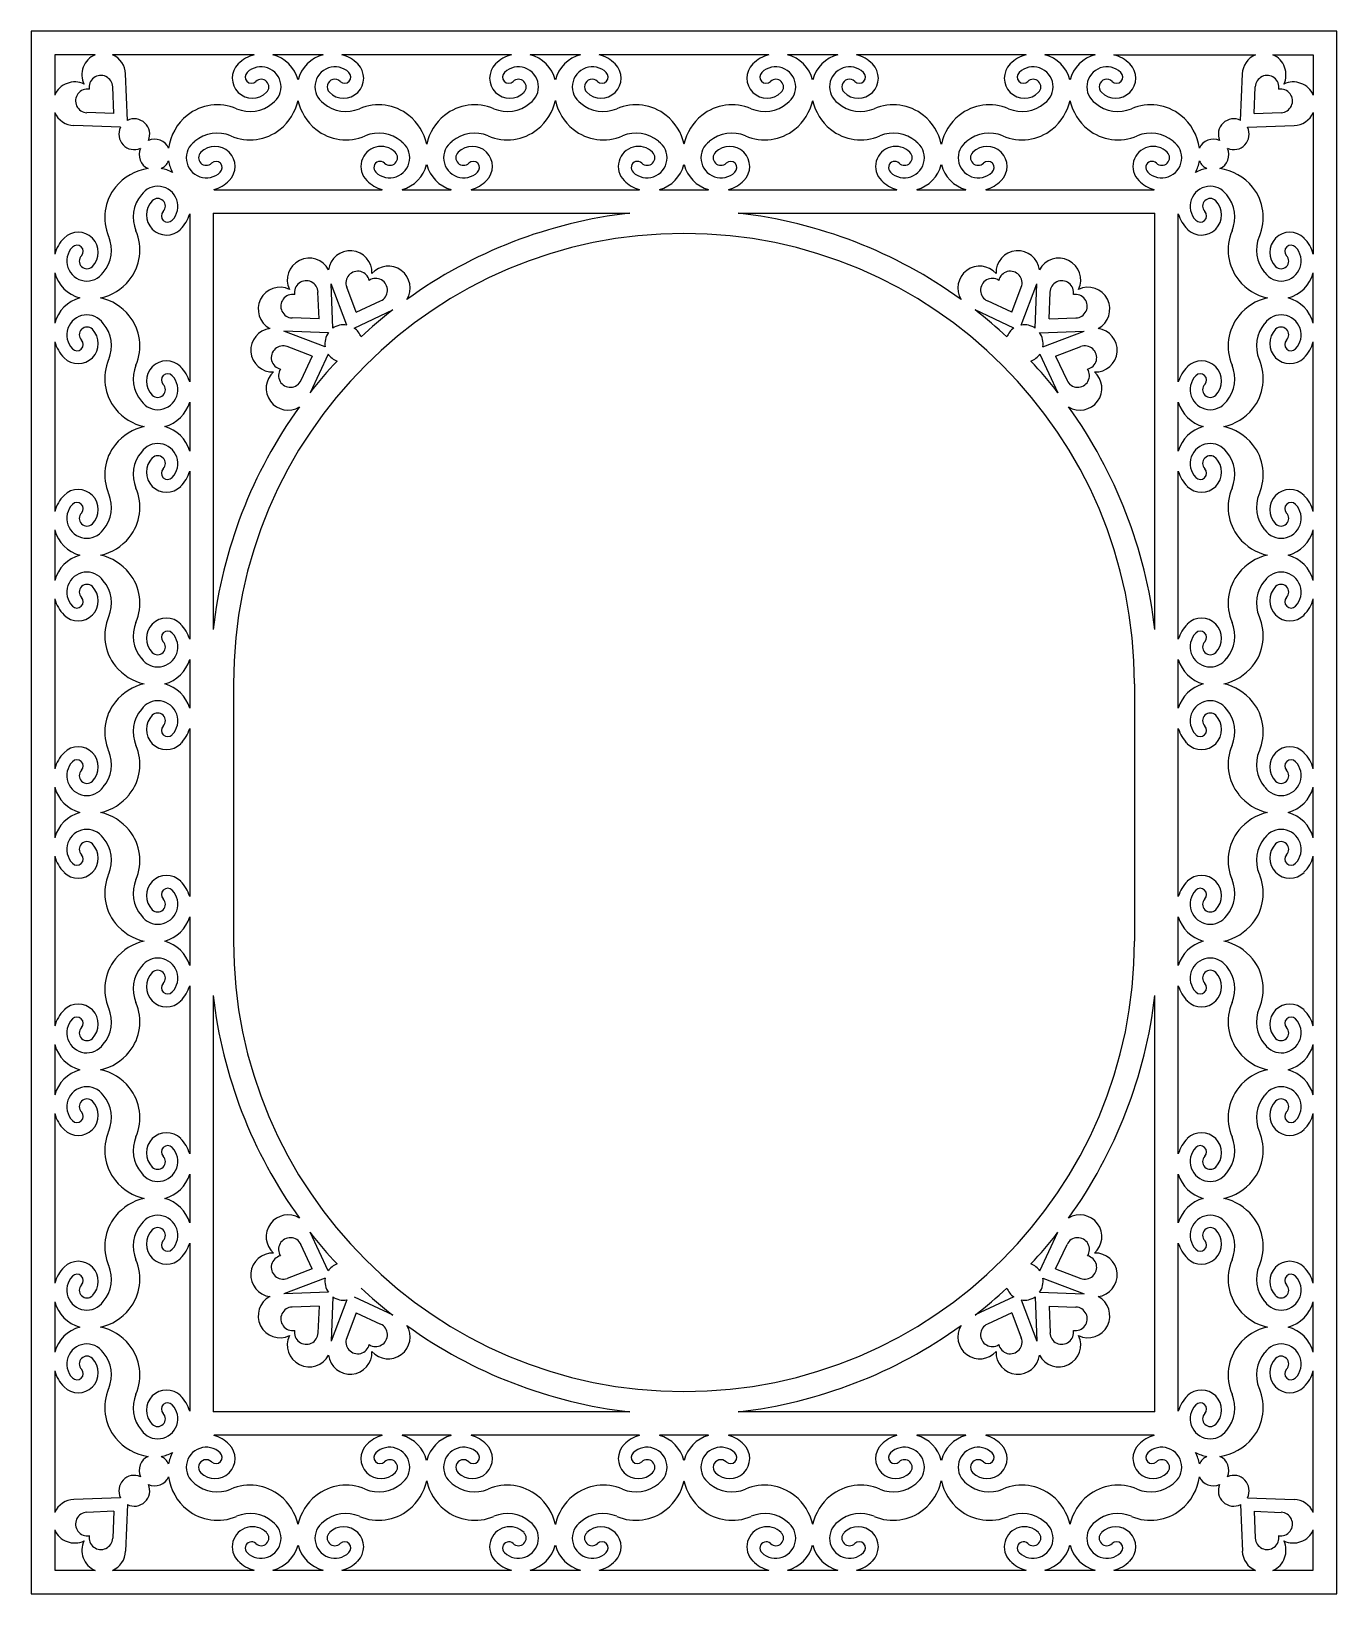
# Model space of a CAD drawing. Extents: x -417 to 4, y -505 to -238.
# Drawn here: x -190.7 to 4.2, y -505.1 to -271.8 of the extents above; entities that cross this region are included whole.
import ezdxf

# ---------------------------------------------------------------- set-up
doc = ezdxf.new("R2010")
doc.units = 0
doc.layers.get('0').update_dxf_attribs({"linetype": 'CONTINUOUS'})

msp = doc.modelspace()

# ---------------------------------------------------------------- linework, layer by layer
for p, q in [((4.17, -271.81), (-190.66, -271.81)), ((-190.66, -271.81), (-190.66, -505.05)), ((4.17, -505.05), (4.17, -271.81)), ((-187.16, -275.31), (-187.16, -281.34)), ((-181.13, -275.31), (-187.16, -275.31)), ((-157.39, -275.31), (-178.54, -275.31)), ((-147.09, -275.31), (-154.62, -275.31)), ((-118.98, -275.31), (-144.32, -275.31)), ((-108.68, -275.31), (-116.21, -275.31)), ((-80.58, -275.31), (-105.91, -275.31)), ((-70.28, -275.31), (-77.81, -275.31)), ((-42.17, -275.31), (-67.51, -275.31)), ((-31.87, -275.31), (-39.4, -275.31)), ((-29.1, -275.31), (-7.96, -275.31)), ((-5.36, -275.31), (0.67, -275.31)), ((0.67, -275.31), (0.67, -281.34)), ((-176.32, -285.13), (-176.58, -278.18)), ((-10.17, -285.13), (-9.91, -278.18)), ((-178.36, -284.11), (-178.51, -280.11)), ((-8.13, -284.11), (-7.98, -280.11)), ((-187.16, -283.94), (-187.16, -305.09)), ((-178.36, -284.11), (-182.37, -283.96)), ((-8.13, -284.11), (-4.12, -283.96)), ((0.67, -283.94), (0.67, -305.09)), ((-177.34, -286.15), (-184.3, -285.89)), ((-9.15, -286.15), (-2.19, -285.89)), ((-163.39, -295.46), (-138.31, -295.46)), ((-135.29, -295.46), (-128.01, -295.46)), ((-124.99, -295.46), (-99.91, -295.46)), ((-96.89, -295.46), (-89.6, -295.46)), ((-86.59, -295.46), (-61.5, -295.46)), ((-58.48, -295.46), (-51.2, -295.46)), ((-48.18, -295.46), (-23.1, -295.46)), ((-167.02, -299.08), (-167.02, -324.16)), ((-163.52, -298.96), (-101.34, -298.96)), ((-163.52, -298.96), (-163.52, -361.13)), ((-85.15, -298.96), (-22.98, -298.96)), ((-22.98, -361.13), (-22.98, -298.96)), ((-19.48, -324.16), (-19.48, -299.08)), ((-187.16, -307.86), (-187.16, -315.39)), ((0.67, -315.39), (0.67, -307.86)), ((-145.67, -316.15), (-145.91, -309.52)), ((-143.57, -315.68), (-145.91, -309.52)), ((-142.16, -313.76), (-143.58, -310.01)), ((-44.33, -313.76), (-42.91, -310.01)), ((-42.92, -315.68), (-40.58, -309.52)), ((-40.83, -316.15), (-40.58, -309.52)), ((-147.72, -314.76), (-147.87, -310.75)), ((-142.16, -313.76), (-138.53, -312.06)), ((-44.33, -313.76), (-47.96, -312.06)), ((-38.77, -314.76), (-38.62, -310.75)), ((-147.72, -314.76), (-151.72, -314.61)), ((-142.48, -316.12), (-136.71, -313.42)), ((-44.01, -316.12), (-49.79, -313.42)), ((-38.77, -314.76), (-34.77, -314.61)), ((-146.8, -318.91), (-152.96, -316.56)), ((-146.32, -316.81), (-152.96, -316.56)), ((-40.17, -316.81), (-33.54, -316.56)), ((-39.7, -318.91), (-33.54, -316.56)), ((-187.16, -318.16), (-187.16, -343.49)), ((-148.72, -320.32), (-152.46, -318.89)), ((-37.78, -320.32), (-34.03, -318.89)), ((0.67, -343.49), (0.67, -318.16)), ((-148.72, -320.32), (-150.41, -323.95)), ((-146.36, -319.99), (-149.06, -325.77)), ((-40.13, -319.99), (-37.44, -325.77)), ((-37.78, -320.32), (-36.08, -323.95)), ((-167.02, -327.18), (-167.02, -334.47)), ((-19.48, -334.47), (-19.48, -327.18)), ((-167.02, -337.49), (-167.02, -362.57)), ((-19.48, -362.57), (-19.48, -337.49)), ((-187.16, -346.26), (-187.16, -353.79)), ((0.67, -353.79), (0.67, -346.26)), ((-187.16, -356.56), (-187.16, -381.9)), ((0.67, -381.9), (0.67, -356.56)), ((-167.02, -365.59), (-167.02, -372.87)), ((-19.48, -372.87), (-19.48, -365.59)), ((-160.48, -369.23), (-160.48, -407.63)), ((-26.01, -369.23), (-26.01, -407.63)), ((-167.02, -375.89), (-167.02, -400.97)), ((-19.48, -400.97), (-19.48, -375.89)), ((-187.16, -384.67), (-187.16, -392.2)), ((0.67, -392.2), (0.67, -384.67)), ((-187.16, -394.97), (-187.16, -420.3)), ((0.67, -420.3), (0.67, -394.97)), ((-167.02, -403.99), (-167.02, -411.28)), ((-19.48, -411.28), (-19.48, -403.99)), ((-167.02, -414.29), (-167.02, -439.38)), ((-19.48, -439.38), (-19.48, -414.29)), ((-163.52, -415.73), (-163.52, -477.9)), ((-22.98, -477.9), (-22.98, -415.73)), ((-187.16, -423.07), (-187.16, -430.6)), ((0.67, -430.6), (0.67, -423.07)), ((-187.16, -433.37), (-187.16, -458.71)), ((0.67, -458.71), (0.67, -433.37)), ((-167.02, -442.4), (-167.02, -449.68)), ((-19.48, -449.68), (-19.48, -442.4)), ((-146.36, -456.87), (-149.06, -451.09)), ((-40.13, -456.87), (-37.44, -451.09)), ((-167.02, -452.7), (-167.02, -477.78)), ((-148.72, -456.55), (-150.41, -452.92)), ((-37.78, -456.55), (-36.08, -452.92)), ((-19.48, -477.78), (-19.48, -452.7)), ((-148.72, -456.55), (-152.46, -457.97)), ((-37.78, -456.55), (-34.03, -457.97)), ((-146.8, -457.96), (-152.96, -460.3)), ((-39.7, -457.96), (-33.54, -460.3)), ((-187.16, -461.48), (-187.16, -469.01)), ((-146.32, -460.05), (-152.96, -460.3)), ((-145.67, -460.71), (-145.91, -467.34)), ((-143.57, -461.18), (-145.91, -467.34)), ((-142.48, -460.74), (-136.71, -463.44)), ((-44.01, -460.74), (-49.79, -463.44)), ((-42.92, -461.18), (-40.58, -467.34)), ((-40.83, -460.71), (-40.58, -467.34)), ((-40.17, -460.05), (-33.54, -460.3)), ((0.67, -469.01), (0.67, -461.48)), ((-147.72, -462.11), (-151.72, -462.25)), ((-147.72, -462.11), (-147.87, -466.11)), ((-142.16, -463.1), (-143.58, -466.85)), ((-142.16, -463.1), (-138.53, -464.8)), ((-44.33, -463.1), (-47.96, -464.8)), ((-44.33, -463.1), (-42.91, -466.85)), ((-38.77, -462.11), (-34.77, -462.25)), ((-38.77, -462.11), (-38.62, -466.11)), ((-187.16, -471.78), (-187.16, -492.92)), ((0.67, -492.92), (0.67, -471.78)), ((-101.34, -477.9), (-163.52, -477.9)), ((-22.98, -477.9), (-85.15, -477.9)), ((-138.31, -481.4), (-163.39, -481.4)), ((-128.01, -481.4), (-135.29, -481.4)), ((-99.91, -481.4), (-124.99, -481.4)), ((-89.6, -481.4), (-96.89, -481.4)), ((-61.5, -481.4), (-86.59, -481.4)), ((-51.2, -481.4), (-58.48, -481.4)), ((-23.1, -481.4), (-48.18, -481.4)), ((-177.34, -490.71), (-184.3, -490.97)), ((-176.32, -491.73), (-176.58, -498.69)), ((-10.17, -491.73), (-9.91, -498.69)), ((-9.15, -490.71), (-2.19, -490.97)), ((-178.36, -492.75), (-182.37, -492.9)), ((-178.36, -492.75), (-178.51, -496.76)), ((-8.13, -492.75), (-4.12, -492.9)), ((-8.13, -492.75), (-7.98, -496.76)), ((-187.16, -495.52), (-187.16, -501.55)), ((0.67, -501.55), (0.67, -495.52)), ((-187.16, -501.55), (-181.13, -501.55)), ((-178.54, -501.55), (-157.39, -501.55)), ((-154.62, -501.55), (-147.09, -501.55)), ((-144.32, -501.55), (-118.98, -501.55)), ((-116.21, -501.55), (-108.68, -501.55)), ((-105.91, -501.55), (-80.58, -501.55)), ((-77.81, -501.55), (-70.28, -501.55)), ((-67.51, -501.55), (-42.17, -501.55)), ((-39.4, -501.55), (-31.87, -501.55)), ((-29.1, -501.55), (-7.96, -501.55)), ((-5.36, -501.55), (0.67, -501.55)), ((-190.66, -505.05), (4.17, -505.05))]:
    msp.add_line(p, q)
for centre, radius, start, end in [((-179.84, -278.3), 3.26, 113.5103, 205.578), ((-179.84, -278.3), 3.26, 2.1107, 66.4897), ((-157.66, -278.81), 3, 135.106, 315.106), ((-156, -280.46), 5.33, 105.0506, 135.106), ((-156.37, -280.11), 2.99, 304.7785, 133.8161), ((-156, -280.46), 5.33, 15.085, 74.9494), ((-145.7, -280.46), 5.33, 105.0506, 164.915), ((-145.34, -280.11), 2.99, 46.1839, 235.2215), ((-144.05, -278.81), 3, 224.894, 44.894), ((-145.7, -280.46), 5.33, 44.894, 74.9494), ((-119.25, -278.81), 3, 135.106, 315.106), ((-117.6, -280.46), 5.33, 105.0506, 135.106), ((-117.96, -280.11), 2.99, 304.7785, 133.8161), ((-117.6, -280.46), 5.33, 15.085, 74.9494), ((-107.3, -280.46), 5.33, 105.0506, 164.915), ((-106.93, -280.11), 2.99, 46.1839, 235.2215), ((-105.64, -278.81), 3, 224.894, 44.894), ((-107.3, -280.46), 5.33, 44.894, 74.9494), ((-80.85, -278.81), 3, 135.106, 315.106), ((-79.19, -280.46), 5.33, 105.0506, 135.106), ((-79.56, -280.11), 2.99, 304.7785, 133.8161), ((-79.19, -280.46), 5.33, 15.085, 74.9494), ((-68.89, -280.46), 5.33, 105.0506, 164.915), ((-68.53, -280.11), 2.99, 46.1839, 235.2215), ((-67.24, -278.81), 3, 224.894, 44.894), ((-68.89, -280.46), 5.33, 44.894, 74.9494), ((-42.44, -278.81), 3, 135.106, 315.106), ((-40.79, -280.46), 5.33, 105.0506, 135.106), ((-41.15, -280.11), 2.99, 304.7785, 133.8161), ((-40.79, -280.46), 5.33, 15.085, 74.9494), ((-30.49, -280.46), 5.33, 105.0506, 164.915), ((-30.13, -280.11), 2.99, 46.1839, 235.2215), ((-28.83, -278.81), 3, 224.894, 44.894), ((-30.49, -280.46), 5.33, 44.894, 74.9494), ((-6.66, -278.3), 3.26, 113.5103, 177.8893), ((-6.66, -278.3), 3.26, 334.422, 66.4897), ((-184.18, -282.64), 3.26, 64.422, 156.4897), ((-180.27, -280.17), 1.76, 2.1107, 190.0914), ((-157.79, -278.63), 0.94, 133.2344, 313.2344), ((-156.34, -280.12), 1.14, 315.106, 135.106), ((-145.36, -280.12), 1.14, 44.894, 224.894), ((-143.91, -278.63), 0.94, 226.7656, 46.7656), ((-119.39, -278.63), 0.94, 133.2344, 313.2344), ((-117.94, -280.12), 1.14, 315.106, 135.106), ((-106.96, -280.12), 1.14, 44.894, 224.894), ((-105.51, -278.63), 0.94, 226.7656, 46.7656), ((-80.98, -278.63), 0.94, 133.2344, 313.2344), ((-79.53, -280.12), 1.14, 315.106, 135.106), ((-68.55, -280.12), 1.14, 44.894, 224.894), ((-67.1, -278.63), 0.94, 226.7656, 46.7656), ((-42.58, -278.63), 0.94, 133.2344, 313.2344), ((-41.13, -280.12), 1.14, 315.106, 135.106), ((-30.15, -280.12), 1.14, 44.894, 224.894), ((-28.7, -278.63), 0.94, 226.7656, 46.7656), ((-6.22, -280.17), 1.76, 349.9086, 177.8893), ((-2.31, -282.64), 3.26, 23.5103, 115.578), ((-182.3, -282.21), 1.76, 79.9086, 267.8893), ((-158.3, -280.49), 7.63, 308.8717, 347.4371), ((-143.41, -280.49), 7.63, 192.5629, 231.1283), ((-119.89, -280.49), 7.63, 308.8717, 347.4371), ((-105, -280.49), 7.63, 192.5629, 231.1283), ((-81.49, -280.49), 7.63, 308.8717, 347.4371), ((-66.6, -280.49), 7.63, 192.5629, 231.1283), ((-43.08, -280.49), 7.63, 308.8717, 347.4371), ((-28.19, -280.49), 7.63, 192.5629, 231.1283), ((-4.19, -282.21), 1.76, 272.1107, 100.0914), ((-184.18, -282.64), 3.26, 203.5103, 267.8893), ((-162.61, -290.31), 7.63, 128.8717, 172.1433), ((-162.88, -289.98), 7.2, 66.687, 128.8717), ((-157.99, -278.64), 5.15, 246.687, 310.3268), ((-143.71, -278.64), 5.15, 229.6732, 293.313), ((-138.83, -289.98), 7.2, 51.1283, 113.313), ((-139.1, -290.31), 7.63, 12.4921, 51.1283), ((-124.2, -290.31), 7.63, 128.8717, 167.5079), ((-124.47, -289.98), 7.2, 66.687, 128.8717), ((-119.59, -278.64), 5.15, 246.687, 310.3268), ((-105.31, -278.64), 5.15, 229.6732, 293.313), ((-100.42, -289.98), 7.2, 51.1283, 113.313), ((-100.69, -290.31), 7.63, 12.4921, 51.1283), ((-85.8, -290.31), 7.63, 128.8717, 167.5079), ((-86.07, -289.98), 7.2, 66.687, 128.8717), ((-81.18, -278.64), 5.15, 246.687, 310.3268), ((-66.91, -278.64), 5.15, 229.6732, 293.313), ((-62.02, -289.98), 7.2, 51.1283, 113.313), ((-62.29, -290.31), 7.63, 12.4921, 51.1283), ((-47.39, -290.31), 7.63, 128.8717, 167.5079), ((-47.66, -289.98), 7.2, 66.687, 128.8717), ((-42.78, -278.64), 5.15, 246.687, 310.3268), ((-28.5, -278.64), 5.15, 229.6732, 293.313), ((-23.62, -289.98), 7.2, 51.1283, 113.313), ((-23.88, -290.31), 7.63, 7.8567, 51.1283), ((-2.31, -282.64), 3.26, 272.1107, 336.4897), ((-175.29, -287.18), 2.3, 153.2534, 293.7757), ((-175.29, -287.18), 2.3, 336.2243, 116.7466), ((-158.03, -280.83), 7.2, 246.687, 308.8717), ((-143.68, -280.83), 7.2, 231.1283, 293.313), ((-119.62, -280.83), 7.2, 246.687, 308.8717), ((-105.27, -280.83), 7.2, 231.1283, 293.313), ((-81.22, -280.83), 7.2, 246.687, 308.8717), ((-66.87, -280.83), 7.2, 231.1283, 293.313), ((-42.82, -280.83), 7.2, 246.687, 308.8717), ((-28.46, -280.83), 7.2, 231.1283, 293.313), ((-11.2, -287.18), 2.3, 63.2534, 203.7757), ((-11.2, -287.18), 2.3, 246.2243, 26.7466), ((-172.26, -290.22), 2.3, 24.3599, 113.7757), ((-164.54, -290.7), 2.99, 124.7785, 313.8161), ((-162.92, -292.16), 5.15, 66.687, 130.3268), ((-163.25, -291.99), 3, 315.106, 135.106), ((-138.46, -291.99), 3, 44.894, 224.894), ((-138.79, -292.16), 5.15, 49.6732, 113.313), ((-137.17, -290.7), 2.99, 226.1839, 55.2215), ((-126.13, -290.7), 2.99, 124.7785, 313.8161), ((-124.51, -292.16), 5.15, 66.687, 130.3268), ((-124.84, -291.99), 3, 315.106, 135.106), ((-100.05, -291.99), 3, 44.894, 224.894), ((-100.39, -292.16), 5.15, 49.6732, 113.313), ((-98.76, -290.7), 2.99, 226.1839, 55.2215), ((-87.73, -290.7), 2.99, 124.7785, 313.8161), ((-86.11, -292.16), 5.15, 66.687, 130.3268), ((-86.44, -291.99), 3, 315.106, 135.106), ((-61.65, -291.99), 3, 44.894, 224.894), ((-61.98, -292.16), 5.15, 49.6732, 113.313), ((-60.36, -290.7), 2.99, 226.1839, 55.2215), ((-49.33, -290.7), 2.99, 124.7785, 313.8161), ((-47.7, -292.16), 5.15, 66.687, 130.3268), ((-48.03, -291.99), 3, 315.106, 135.106), ((-23.24, -291.99), 3, 44.894, 224.894), ((-23.58, -292.16), 5.15, 49.6732, 113.313), ((-21.95, -290.7), 2.99, 226.1839, 55.2215), ((-14.23, -290.22), 2.3, 66.2243, 155.6401), ((-172.26, -290.22), 2.3, 156.2243, 245.6401), ((-172.26, -290.22), 2.3, 294.7647, 335.2353), ((-164.9, -290.34), 5.33, 189.0244, 208.4121), ((-164.56, -290.68), 1.14, 135.106, 315.106), ((-163.11, -292.17), 0.94, 313.2344, 133.2344), ((-138.59, -292.17), 0.94, 46.7656, 226.7656), ((-137.14, -290.68), 1.14, 224.894, 44.894), ((-126.16, -290.68), 1.14, 135.106, 315.106), ((-124.71, -292.17), 0.94, 313.2344, 133.2344), ((-100.19, -292.17), 0.94, 46.7656, 226.7656), ((-98.74, -290.68), 1.14, 224.894, 44.894), ((-87.75, -290.68), 1.14, 135.106, 315.106), ((-86.3, -292.17), 0.94, 313.2344, 133.2344), ((-61.78, -292.17), 0.94, 46.7656, 226.7656), ((-60.33, -290.68), 1.14, 224.894, 44.894), ((-49.35, -290.68), 1.14, 135.106, 315.106), ((-47.9, -292.17), 0.94, 313.2344, 133.2344), ((-23.38, -292.17), 0.94, 46.7656, 226.7656), ((-21.93, -290.68), 1.14, 224.894, 44.894), ((-21.59, -290.34), 5.33, 331.5879, 350.9756), ((-14.23, -290.22), 2.3, 204.7647, 245.2353), ((-14.23, -290.22), 2.3, 294.3599, 23.7757), ((-172.16, -299.87), 7.63, 97.8567, 141.1283), ((-172.13, -297.57), 5.33, 61.5879, 80.9756), ((-136.8, -290.34), 5.33, 286.4333, 344.9996), ((-126.5, -290.34), 5.33, 195.0004, 253.5667), ((-98.4, -290.34), 5.33, 286.4333, 344.9996), ((-88.09, -290.34), 5.33, 195.0004, 253.5667), ((-59.99, -290.34), 5.33, 286.4333, 344.9996), ((-49.69, -290.34), 5.33, 195.0004, 253.5667), ((-14.36, -297.57), 5.33, 99.0244, 118.4121), ((-14.33, -299.87), 7.63, 38.8717, 82.1433), ((-172.5, -299.6), 7.2, 141.1283, 203.313), ((-171.78, -297.94), 2.99, 316.1839, 145.2215), ((-164.9, -290.34), 5.33, 286.4333, 315.106), ((-136.8, -290.34), 5.33, 224.894, 253.5667), ((-126.5, -290.34), 5.33, 286.4333, 315.106), ((-98.4, -290.34), 5.33, 224.894, 253.5667), ((-88.09, -290.34), 5.33, 286.4333, 315.106), ((-59.99, -290.34), 5.33, 224.894, 253.5667), ((-49.69, -290.34), 5.33, 286.4333, 315.106), ((-21.59, -290.34), 5.33, 224.894, 253.5667), ((-14.71, -297.94), 2.99, 34.7785, 223.8161), ((-13.99, -299.6), 7.2, 336.687, 38.8717), ((-170.31, -299.56), 5.15, 139.6732, 203.313), ((-170.48, -299.23), 3, 134.894, 314.894), ((-171.79, -297.91), 1.14, 314.894, 134.894), ((-16.01, -299.23), 3, 225.106, 45.106), ((-14.7, -297.91), 1.14, 45.106, 225.106), ((-16.18, -299.56), 5.15, 336.687, 40.3268), ((-170.31, -299.36), 0.94, 136.7656, 316.7656), ((-172.13, -297.57), 5.33, 314.894, 343.5667), ((-93.25, -369.23), 70.74, 96.5746, 125.779), ((-93.25, -369.23), 70.74, 54.221, 83.4254), ((-14.36, -297.57), 5.33, 196.4333, 225.106), ((-16.19, -299.36), 0.94, 223.2344, 43.2344), ((-182.01, -306.47), 5.33, 134.894, 164.9494), ((-183.66, -304.82), 3, 314.894, 134.894), ((-183.84, -304.48), 5.15, 319.6732, 23.313), ((-181.65, -304.45), 7.2, 321.1283, 23.313), ((-93.25, -369.23), 67.24, 0, 180), ((-4.84, -304.45), 7.2, 156.687, 218.8717), ((-2.66, -304.48), 5.15, 156.687, 220.3268), ((-2.83, -304.82), 3, 45.106, 225.106), ((-4.48, -306.47), 5.33, 15.0506, 45.106), ((-182.37, -306.11), 2.99, 136.1839, 325.2215), ((-183.84, -304.68), 0.94, 316.7656, 136.7656), ((-182.35, -306.13), 1.14, 134.894, 314.894), ((-143.07, -307.83), 3.26, 357.3526, 173.0846), ((-43.42, -307.83), 3.26, 6.9154, 182.6474), ((-4.12, -306.11), 2.99, 214.7785, 43.8161), ((-4.14, -306.13), 1.14, 225.106, 45.106), ((-2.65, -304.68), 0.94, 43.2344, 223.2344), ((-182.01, -306.47), 5.33, 195.0506, 254.915), ((-149.19, -308.94), 3.26, 27.4848, 205.578), ((-141.94, -309.39), 1.76, 12.8392, 200.8199), ((-137.38, -310.14), 3.26, 328.4334, 138.5086), ((-49.11, -310.14), 3.26, 41.4914, 211.5666), ((-44.55, -309.39), 1.76, 339.1801, 167.1608), ((-37.3, -308.94), 3.26, 334.422, 152.5152), ((-4.48, -306.47), 5.33, 285.085, 344.9494), ((-181.98, -304.18), 7.63, 282.5629, 321.1283), ((-153.53, -313.28), 3.26, 64.422, 242.5152), ((-149.62, -310.82), 1.76, 2.1107, 190.0914), ((-139.27, -310.47), 1.76, 295.0413, 123.022), ((-47.22, -310.47), 1.76, 56.978, 244.9587), ((-36.87, -310.82), 1.76, 349.9086, 177.8893), ((-32.96, -313.28), 3.26, 297.4848, 115.578), ((-4.51, -304.18), 7.63, 218.8717, 257.4371), ((-182.01, -316.77), 5.33, 105.085, 164.9494), ((-181.98, -319.07), 7.63, 38.8717, 77.4371), ((-151.66, -312.85), 1.76, 79.9086, 267.8893), ((-34.83, -312.85), 1.76, 272.1107, 100.0914), ((-4.51, -319.07), 7.63, 102.5629, 141.1283), ((-4.48, -316.77), 5.33, 15.0506, 74.915), ((-182.37, -317.14), 2.99, 34.7785, 223.8161), ((-181.65, -318.8), 7.2, 336.687, 38.8717), ((-93.25, -369.23), 70.74, 127.908, 132.9454), ((-93.25, -369.23), 70.74, 47.0546, 52.092), ((-4.84, -318.8), 7.2, 141.1283, 203.313), ((-4.12, -317.14), 2.99, 316.1839, 145.2215), ((-183.66, -318.43), 3, 225.106, 45.106), ((-182.35, -317.11), 1.14, 45.106, 225.106), ((-183.84, -318.76), 5.15, 336.687, 40.3268), ((-154.64, -319.41), 3.26, 96.9154, 272.6474), ((-144.05, -318.42), 2.79, 144.5791, 189.9525), ((-144.05, -318.42), 2.79, 80.0475, 125.4209), ((-144.05, -318.42), 2.79, 20.4525, 55.8137), ((-42.44, -318.42), 2.79, 124.1863, 159.5475), ((-42.44, -318.42), 2.79, 54.5791, 99.9525), ((-42.44, -318.42), 2.79, 350.0475, 35.4209), ((-31.85, -319.41), 3.26, 267.3526, 83.0846), ((-2.66, -318.76), 5.15, 139.6732, 203.313), ((-2.83, -318.43), 3, 134.894, 314.894), ((-4.14, -317.11), 1.14, 314.894, 134.894), ((-182.01, -316.77), 5.33, 195.0506, 225.106), ((-183.84, -318.56), 0.94, 223.2344, 43.2344), ((-153.09, -320.53), 1.76, 69.1801, 257.1608), ((-33.41, -320.53), 1.76, 282.8392, 110.8199), ((-2.65, -318.56), 0.94, 136.7656, 316.7656), ((-4.48, -316.77), 5.33, 314.894, 344.9494), ((-172.5, -323.65), 7.2, 156.687, 218.8717), ((-170.31, -323.68), 5.15, 156.687, 220.3268), ((-170.48, -324.02), 3, 45.106, 225.106), ((-93.25, -369.23), 70.74, 137.0546, 142.092), ((-144.05, -318.42), 2.79, 214.1863, 249.5475), ((-42.44, -318.42), 2.79, 290.4525, 325.8137), ((-93.25, -369.23), 70.74, 37.908, 42.9454), ((-16.01, -324.02), 3, 314.894, 134.894), ((-16.18, -323.68), 5.15, 319.6732, 23.313), ((-13.99, -323.65), 7.2, 321.1283, 23.313), ((-171.78, -325.31), 2.99, 214.7785, 43.8161), ((-170.31, -323.88), 0.94, 43.2344, 223.2344), ((-172.13, -325.67), 5.33, 16.4333, 45.106), ((-152.34, -325.1), 3.26, 131.4914, 301.5666), ((-152, -323.2), 1.76, 146.978, 334.9587), ((-34.49, -323.2), 1.76, 205.0413, 33.022), ((-34.15, -325.1), 3.26, 238.4334, 48.5086), ((-14.36, -325.67), 5.33, 134.894, 163.5667), ((-14.71, -325.31), 2.99, 136.1839, 325.2215), ((-16.19, -323.88), 0.94, 316.7656, 136.7656), ((-171.79, -325.33), 1.14, 225.106, 45.106), ((-14.7, -325.33), 1.14, 134.894, 314.894), ((-172.16, -323.38), 7.63, 218.8717, 257.5079), ((-172.13, -325.67), 5.33, 285.0004, 343.5667), ((-93.25, -369.23), 70.74, 144.221, 173.4254), ((-93.25, -369.23), 70.74, 6.5746, 35.779), ((-14.36, -325.67), 5.33, 196.4333, 254.9996), ((-14.33, -323.38), 7.63, 282.4921, 321.1283), ((-172.16, -338.27), 7.63, 102.4921, 141.1283), ((-172.13, -335.98), 5.33, 16.4333, 74.9996), ((-14.36, -335.98), 5.33, 105.0004, 163.5667), ((-14.33, -338.27), 7.63, 38.8717, 77.5079), ((-172.5, -338), 7.2, 141.1283, 203.313), ((-171.78, -336.34), 2.99, 316.1839, 145.2215), ((-14.71, -336.34), 2.99, 34.7785, 223.8161), ((-13.99, -338), 7.2, 336.687, 38.8717), ((-170.31, -337.96), 5.15, 139.6732, 203.313), ((-170.48, -337.63), 3, 134.894, 314.894), ((-171.79, -336.32), 1.14, 314.894, 134.894), ((-16.01, -337.63), 3, 225.106, 45.106), ((-14.7, -336.32), 1.14, 45.106, 225.106), ((-16.18, -337.96), 5.15, 336.687, 40.3268), ((-170.31, -337.77), 0.94, 136.7656, 316.7656), ((-172.13, -335.98), 5.33, 314.894, 343.5667), ((-14.36, -335.98), 5.33, 196.4333, 225.106), ((-16.19, -337.77), 0.94, 223.2344, 43.2344), ((-183.66, -343.22), 3, 314.894, 134.894), ((-181.65, -342.85), 7.2, 321.1283, 23.313), ((-4.84, -342.85), 7.2, 156.687, 218.8717), ((-2.83, -343.22), 3, 45.106, 225.106), ((-182.01, -344.88), 5.33, 134.894, 164.9494), ((-182.37, -344.51), 2.99, 136.1839, 325.2215), ((-183.84, -343.09), 0.94, 316.7656, 136.7656), ((-183.84, -342.89), 5.15, 319.6732, 23.313), ((-2.66, -342.89), 5.15, 156.687, 220.3268), ((-4.12, -344.51), 2.99, 214.7785, 43.8161), ((-2.65, -343.09), 0.94, 43.2344, 223.2344), ((-4.48, -344.88), 5.33, 15.0506, 45.106), ((-182.35, -344.54), 1.14, 134.894, 314.894), ((-4.14, -344.54), 1.14, 225.106, 45.106), ((-182.01, -344.88), 5.33, 195.0506, 254.915), ((-181.98, -342.58), 7.63, 282.5629, 321.1283), ((-4.51, -342.58), 7.63, 218.8717, 257.4371), ((-4.48, -344.88), 5.33, 285.085, 344.9494), ((-182.01, -355.18), 5.33, 105.085, 164.9494), ((-181.98, -357.47), 7.63, 38.8717, 77.4371), ((-4.51, -357.47), 7.63, 102.5629, 141.1283), ((-4.48, -355.18), 5.33, 15.0506, 74.915), ((-182.37, -355.54), 2.99, 34.7785, 223.8161), ((-182.35, -355.52), 1.14, 45.106, 225.106), ((-183.84, -357.16), 5.15, 336.687, 40.3268), ((-181.65, -357.2), 7.2, 336.687, 38.8717), ((-4.84, -357.2), 7.2, 141.1283, 203.313), ((-2.66, -357.16), 5.15, 139.6732, 203.313), ((-4.12, -355.54), 2.99, 316.1839, 145.2215), ((-4.14, -355.52), 1.14, 314.894, 134.894), ((-182.01, -355.18), 5.33, 195.0506, 225.106), ((-183.66, -356.83), 3, 225.106, 45.106), ((-183.84, -356.97), 0.94, 223.2344, 43.2344), ((-2.83, -356.83), 3, 134.894, 314.894), ((-2.65, -356.97), 0.94, 136.7656, 316.7656), ((-4.48, -355.18), 5.33, 314.894, 344.9494), ((-172.5, -362.05), 7.2, 156.687, 218.8717), ((-170.31, -362.09), 5.15, 156.687, 220.3268), ((-170.48, -362.42), 3, 45.106, 225.106), ((-170.31, -362.29), 0.94, 43.2344, 223.2344), ((-172.13, -364.08), 5.33, 16.4333, 45.106), ((-14.36, -364.08), 5.33, 134.894, 163.5667), ((-16.01, -362.42), 3, 314.894, 134.894), ((-16.19, -362.29), 0.94, 316.7656, 136.7656), ((-16.18, -362.09), 5.15, 319.6732, 23.313), ((-13.99, -362.05), 7.2, 321.1283, 23.313), ((-171.78, -363.71), 2.99, 214.7785, 43.8161), ((-171.79, -363.74), 1.14, 225.106, 45.106), ((-14.71, -363.71), 2.99, 136.1839, 325.2215), ((-14.7, -363.74), 1.14, 134.894, 314.894), ((-172.13, -364.08), 5.33, 285.0004, 343.5667), ((-14.36, -364.08), 5.33, 196.4333, 254.9996), ((-172.16, -361.78), 7.63, 218.8717, 257.5079), ((-14.33, -361.78), 7.63, 282.4921, 321.1283), ((-172.16, -376.68), 7.63, 102.4921, 141.1283), ((-172.13, -374.38), 5.33, 16.4333, 74.9996), ((-14.36, -374.38), 5.33, 105.0004, 163.5667), ((-14.33, -376.68), 7.63, 38.8717, 77.5079), ((-172.5, -376.41), 7.2, 141.1283, 203.313), ((-170.31, -376.37), 5.15, 139.6732, 203.313), ((-171.78, -374.74), 2.99, 316.1839, 145.2215), ((-14.71, -374.74), 2.99, 34.7785, 223.8161), ((-16.18, -376.37), 5.15, 336.687, 40.3268), ((-13.99, -376.41), 7.2, 336.687, 38.8717), ((-170.48, -376.04), 3, 134.894, 314.894), ((-171.79, -374.72), 1.14, 314.894, 134.894), ((-16.01, -376.04), 3, 225.106, 45.106), ((-14.7, -374.72), 1.14, 45.106, 225.106), ((-170.31, -376.17), 0.94, 136.7656, 316.7656), ((-172.13, -374.38), 5.33, 314.894, 343.5667), ((-14.36, -374.38), 5.33, 196.4333, 225.106), ((-16.19, -376.17), 0.94, 223.2344, 43.2344), ((-182.01, -383.28), 5.33, 134.894, 164.9494), ((-183.66, -381.63), 3, 314.894, 134.894), ((-183.84, -381.29), 5.15, 319.6732, 23.313), ((-181.65, -381.25), 7.2, 321.1283, 23.313), ((-4.84, -381.25), 7.2, 156.687, 218.8717), ((-2.66, -381.29), 5.15, 156.687, 220.3268), ((-2.83, -381.63), 3, 45.106, 225.106), ((-4.48, -383.28), 5.33, 15.0506, 45.106), ((-182.37, -382.92), 2.99, 136.1839, 325.2215), ((-183.84, -381.49), 0.94, 316.7656, 136.7656), ((-182.35, -382.94), 1.14, 134.894, 314.894), ((-4.12, -382.92), 2.99, 214.7785, 43.8161), ((-4.14, -382.94), 1.14, 225.106, 45.106), ((-2.65, -381.49), 0.94, 43.2344, 223.2344), ((-182.01, -383.28), 5.33, 195.0506, 254.915), ((-4.48, -383.28), 5.33, 285.085, 344.9494), ((-181.98, -380.99), 7.63, 282.5629, 321.1283), ((-4.51, -380.99), 7.63, 218.8717, 257.4371), ((-182.01, -393.58), 5.33, 105.085, 164.9494), ((-181.98, -395.88), 7.63, 38.8717, 77.4371), ((-4.51, -395.88), 7.63, 102.5629, 141.1283), ((-4.48, -393.58), 5.33, 15.0506, 74.915), ((-182.37, -393.94), 2.99, 34.7785, 223.8161), ((-181.65, -395.61), 7.2, 336.687, 38.8717), ((-4.84, -395.61), 7.2, 141.1283, 203.313), ((-4.12, -393.94), 2.99, 316.1839, 145.2215), ((-183.66, -395.24), 3, 225.106, 45.106), ((-182.35, -393.92), 1.14, 45.106, 225.106), ((-183.84, -395.57), 5.15, 336.687, 40.3268), ((-2.66, -395.57), 5.15, 139.6732, 203.313), ((-2.83, -395.24), 3, 134.894, 314.894), ((-4.14, -393.92), 1.14, 314.894, 134.894), ((-182.01, -393.58), 5.33, 195.0506, 225.106), ((-183.84, -395.37), 0.94, 223.2344, 43.2344), ((-2.65, -395.37), 0.94, 136.7656, 316.7656), ((-4.48, -393.58), 5.33, 314.894, 344.9494), ((-172.5, -400.46), 7.2, 156.687, 218.8717), ((-170.31, -400.49), 5.15, 156.687, 220.3268), ((-170.48, -400.83), 3, 45.106, 225.106), ((-172.13, -402.48), 5.33, 16.4333, 45.106), ((-14.36, -402.48), 5.33, 134.894, 163.5667), ((-16.01, -400.83), 3, 314.894, 134.894), ((-16.18, -400.49), 5.15, 319.6732, 23.313), ((-13.99, -400.46), 7.2, 321.1283, 23.313), ((-171.78, -402.12), 2.99, 214.7785, 43.8161), ((-170.31, -400.69), 0.94, 43.2344, 223.2344), ((-14.71, -402.12), 2.99, 136.1839, 325.2215), ((-16.19, -400.69), 0.94, 316.7656, 136.7656), ((-171.79, -402.14), 1.14, 225.106, 45.106), ((-14.7, -402.14), 1.14, 134.894, 314.894), ((-172.16, -400.19), 7.63, 218.8717, 257.5079), ((-172.13, -402.48), 5.33, 285.0004, 343.5667), ((-14.36, -402.48), 5.33, 196.4333, 254.9996), ((-14.33, -400.19), 7.63, 282.4921, 321.1283), ((-172.16, -415.08), 7.63, 102.4921, 141.1283), ((-172.13, -412.79), 5.33, 16.4333, 74.9996), ((-93.25, -407.63), 67.24, 180, 0), ((-14.36, -412.79), 5.33, 105.0004, 163.5667), ((-14.33, -415.08), 7.63, 38.8717, 77.5079), ((-172.5, -414.81), 7.2, 141.1283, 203.313), ((-171.78, -413.15), 2.99, 316.1839, 145.2215), ((-14.71, -413.15), 2.99, 34.7785, 223.8161), ((-13.99, -414.81), 7.2, 336.687, 38.8717), ((-170.31, -414.77), 5.15, 139.6732, 203.313), ((-170.48, -414.44), 3, 134.894, 314.894), ((-171.79, -413.13), 1.14, 314.894, 134.894), ((-16.01, -414.44), 3, 225.106, 45.106), ((-14.7, -413.13), 1.14, 45.106, 225.106), ((-16.18, -414.77), 5.15, 336.687, 40.3268), ((-170.31, -414.58), 0.94, 136.7656, 316.7656), ((-172.13, -412.79), 5.33, 314.894, 343.5667), ((-14.36, -412.79), 5.33, 196.4333, 225.106), ((-16.19, -414.58), 0.94, 223.2344, 43.2344), ((-183.66, -420.03), 3, 314.894, 134.894), ((-181.65, -419.66), 7.2, 321.1283, 23.313), ((-93.25, -407.63), 70.74, 186.5746, 215.779), ((-93.25, -407.63), 70.74, 324.221, 353.4254), ((-4.84, -419.66), 7.2, 156.687, 218.8717), ((-2.83, -420.03), 3, 45.106, 225.106), ((-182.01, -421.69), 5.33, 134.894, 164.9494), ((-182.37, -421.32), 2.99, 136.1839, 325.2215), ((-183.84, -419.9), 0.94, 316.7656, 136.7656), ((-183.84, -419.7), 5.15, 319.6732, 23.313), ((-2.66, -419.7), 5.15, 156.687, 220.3268), ((-4.12, -421.32), 2.99, 214.7785, 43.8161), ((-2.65, -419.9), 0.94, 43.2344, 223.2344), ((-4.48, -421.69), 5.33, 15.0506, 45.106), ((-182.35, -421.35), 1.14, 134.894, 314.894), ((-4.14, -421.35), 1.14, 225.106, 45.106), ((-182.01, -421.69), 5.33, 195.0506, 254.915), ((-181.98, -419.39), 7.63, 282.5629, 321.1283), ((-4.51, -419.39), 7.63, 218.8717, 257.4371), ((-4.48, -421.69), 5.33, 285.085, 344.9494), ((-182.01, -431.99), 5.33, 105.085, 164.9494), ((-181.98, -434.28), 7.63, 38.8717, 77.4371), ((-4.51, -434.28), 7.63, 102.5629, 141.1283), ((-4.48, -431.99), 5.33, 15.0506, 74.915), ((-182.37, -432.35), 2.99, 34.7785, 223.8161), ((-182.35, -432.33), 1.14, 45.106, 225.106), ((-183.84, -433.97), 5.15, 336.687, 40.3268), ((-181.65, -434.01), 7.2, 336.687, 38.8717), ((-4.84, -434.01), 7.2, 141.1283, 203.313), ((-2.66, -433.97), 5.15, 139.6732, 203.313), ((-4.12, -432.35), 2.99, 316.1839, 145.2215), ((-4.14, -432.33), 1.14, 314.894, 134.894), ((-182.01, -431.99), 5.33, 195.0506, 225.106), ((-183.66, -433.64), 3, 225.106, 45.106), ((-183.84, -433.78), 0.94, 223.2344, 43.2344), ((-2.83, -433.64), 3, 134.894, 314.894), ((-2.65, -433.78), 0.94, 136.7656, 316.7656), ((-4.48, -431.99), 5.33, 314.894, 344.9494), ((-172.5, -438.86), 7.2, 156.687, 218.8717), ((-13.99, -438.86), 7.2, 321.1283, 23.313), ((-170.31, -438.9), 5.15, 156.687, 220.3268), ((-171.78, -440.52), 2.99, 214.7785, 43.8161), ((-170.48, -439.23), 3, 45.106, 225.106), ((-170.31, -439.1), 0.94, 43.2344, 223.2344), ((-172.13, -440.89), 5.33, 16.4333, 45.106), ((-14.36, -440.89), 5.33, 134.894, 163.5667), ((-16.01, -439.23), 3, 314.894, 134.894), ((-14.71, -440.52), 2.99, 136.1839, 325.2215), ((-16.19, -439.1), 0.94, 316.7656, 136.7656), ((-16.18, -438.9), 5.15, 319.6732, 23.313), ((-171.79, -440.55), 1.14, 225.106, 45.106), ((-14.7, -440.55), 1.14, 134.894, 314.894), ((-172.13, -440.89), 5.33, 285.0004, 343.5667), ((-14.36, -440.89), 5.33, 196.4333, 254.9996), ((-172.16, -438.59), 7.63, 218.8717, 257.5079), ((-14.33, -438.59), 7.63, 282.4921, 321.1283), ((-172.16, -453.49), 7.63, 102.4921, 141.1283), ((-172.13, -451.19), 5.33, 16.4333, 74.9996), ((-14.36, -451.19), 5.33, 105.0004, 163.5667), ((-14.33, -453.49), 7.63, 38.8717, 77.5079), ((-172.5, -453.22), 7.2, 141.1283, 203.313), ((-170.31, -453.18), 5.15, 139.6732, 203.313), ((-171.78, -451.55), 2.99, 316.1839, 145.2215), ((-152.34, -451.76), 3.26, 58.4334, 228.5086), ((-34.15, -451.76), 3.26, 311.4914, 121.5666), ((-14.71, -451.55), 2.99, 34.7785, 223.8161), ((-16.18, -453.18), 5.15, 336.687, 40.3268), ((-13.99, -453.22), 7.2, 336.687, 38.8717), ((-170.48, -452.85), 3, 134.894, 314.894), ((-171.79, -451.53), 1.14, 314.894, 134.894), ((-170.31, -452.98), 0.94, 136.7656, 316.7656), ((-152, -453.66), 1.76, 25.0413, 213.022), ((-93.25, -407.63), 70.74, 217.908, 222.9454), ((-93.25, -407.63), 70.74, 317.0546, 322.092), ((-34.49, -453.66), 1.76, 326.978, 154.9587), ((-16.01, -452.85), 3, 225.106, 45.106), ((-16.19, -452.98), 0.94, 223.2344, 43.2344), ((-14.7, -451.53), 1.14, 45.106, 225.106), ((-172.13, -451.19), 5.33, 314.894, 343.5667), ((-154.64, -457.46), 3.26, 87.3526, 263.0846), ((-153.09, -456.33), 1.76, 102.8392, 290.8199), ((-33.41, -456.33), 1.76, 249.1801, 77.1608), ((-31.85, -457.46), 3.26, 276.9154, 92.6474), ((-14.36, -451.19), 5.33, 196.4333, 225.106), ((-182.01, -460.09), 5.33, 134.894, 164.9494), ((-183.66, -458.43), 3, 314.894, 134.894), ((-183.84, -458.1), 5.15, 319.6732, 23.313), ((-181.65, -458.06), 7.2, 321.1283, 23.313), ((-144.05, -458.44), 2.79, 110.4525, 145.8137), ((-42.44, -458.44), 2.79, 34.1863, 69.5475), ((-4.84, -458.06), 7.2, 156.687, 218.8717), ((-2.66, -458.1), 5.15, 156.687, 220.3268), ((-2.83, -458.43), 3, 45.106, 225.106), ((-4.48, -460.09), 5.33, 15.0506, 45.106), ((-182.37, -459.73), 2.99, 136.1839, 325.2215), ((-183.84, -458.3), 0.94, 316.7656, 136.7656), ((-182.35, -459.75), 1.14, 134.894, 314.894), ((-144.05, -458.44), 2.79, 170.0475, 215.4209), ((-93.25, -407.63), 70.74, 227.0546, 232.092), ((-93.25, -407.63), 70.74, 307.908, 312.9454), ((-42.44, -458.44), 2.79, 200.4525, 235.8137), ((-42.44, -458.44), 2.79, 324.5791, 9.9525), ((-4.12, -459.73), 2.99, 214.7785, 43.8161), ((-4.14, -459.75), 1.14, 225.106, 45.106), ((-2.65, -458.3), 0.94, 43.2344, 223.2344), ((-182.01, -460.09), 5.33, 195.0506, 254.915), ((-153.53, -463.58), 3.26, 117.4848, 295.578), ((-144.05, -458.44), 2.79, 234.5791, 279.9525), ((-42.44, -458.44), 2.79, 260.0475, 305.4209), ((-32.96, -463.58), 3.26, 244.422, 62.5152), ((-4.48, -460.09), 5.33, 285.085, 344.9494), ((-181.98, -457.8), 7.63, 282.5629, 321.1283), ((-151.66, -464.01), 1.76, 92.1107, 280.0914), ((-34.83, -464.01), 1.76, 259.9086, 87.8893), ((-4.51, -457.8), 7.63, 218.8717, 257.4371), ((-182.01, -470.39), 5.33, 105.085, 164.9494), ((-181.98, -472.69), 7.63, 38.8717, 77.4371), ((-149.62, -466.05), 1.76, 169.9086, 357.8893), ((-139.27, -466.39), 1.76, 236.978, 64.9587), ((-137.38, -466.72), 3.26, 221.4914, 31.5666), ((-93.25, -407.63), 70.74, 234.221, 263.4254), ((-93.25, -407.63), 70.74, 276.5746, 305.779), ((-49.11, -466.72), 3.26, 148.4334, 318.5086), ((-47.22, -466.39), 1.76, 115.0413, 303.022), ((-36.87, -466.05), 1.76, 182.1107, 10.0914), ((-4.51, -472.69), 7.63, 102.5629, 141.1283), ((-4.48, -470.39), 5.33, 15.0506, 74.915), ((-182.37, -470.75), 2.99, 34.7785, 223.8161), ((-181.65, -472.42), 7.2, 336.687, 38.8717), ((-149.19, -467.92), 3.26, 154.422, 332.5152), ((-141.94, -467.47), 1.76, 159.1801, 347.1608), ((-44.55, -467.47), 1.76, 192.8392, 20.8199), ((-37.3, -467.92), 3.26, 207.4848, 25.578), ((-4.84, -472.42), 7.2, 141.1283, 203.313), ((-4.12, -470.75), 2.99, 316.1839, 145.2215), ((-183.66, -472.05), 3, 225.106, 45.106), ((-182.35, -470.73), 1.14, 45.106, 225.106), ((-183.84, -472.38), 5.15, 336.687, 40.3268), ((-143.07, -469.03), 3.26, 186.9154, 2.6474), ((-43.42, -469.03), 3.26, 177.3526, 353.0846), ((-2.66, -472.38), 5.15, 139.6732, 203.313), ((-2.83, -472.05), 3, 134.894, 314.894), ((-4.14, -470.73), 1.14, 314.894, 134.894), ((-182.01, -470.39), 5.33, 195.0506, 225.106), ((-183.84, -472.18), 0.94, 223.2344, 43.2344), ((-2.65, -472.18), 0.94, 136.7656, 316.7656), ((-4.48, -470.39), 5.33, 314.894, 344.9494), ((-172.5, -477.26), 7.2, 156.687, 218.8717), ((-170.31, -477.3), 5.15, 156.687, 220.3268), ((-170.48, -477.64), 3, 45.106, 225.106), ((-172.13, -479.29), 5.33, 16.4333, 45.106), ((-14.36, -479.29), 5.33, 134.894, 163.5667), ((-16.01, -477.64), 3, 314.894, 134.894), ((-16.18, -477.3), 5.15, 319.6732, 23.313), ((-13.99, -477.26), 7.2, 321.1283, 23.313), ((-171.78, -478.93), 2.99, 214.7785, 43.8161), ((-171.79, -478.95), 1.14, 225.106, 45.106), ((-170.31, -477.5), 0.94, 43.2344, 223.2344), ((-14.71, -478.93), 2.99, 136.1839, 325.2215), ((-16.19, -477.5), 0.94, 316.7656, 136.7656), ((-14.7, -478.95), 1.14, 134.894, 314.894), ((-172.16, -477), 7.63, 218.8717, 262.1433), ((-163.25, -484.87), 3, 224.894, 44.894), ((-164.9, -486.52), 5.33, 44.894, 73.5667), ((-138.46, -484.87), 3, 135.106, 315.106), ((-136.8, -486.52), 5.33, 106.4333, 135.106), ((-136.8, -486.52), 5.33, 15.0004, 73.5667), ((-126.5, -486.52), 5.33, 106.4333, 164.9996), ((-124.84, -484.87), 3, 224.894, 44.894), ((-126.5, -486.52), 5.33, 44.894, 73.5667), ((-100.05, -484.87), 3, 135.106, 315.106), ((-98.4, -486.52), 5.33, 106.4333, 135.106), ((-98.4, -486.52), 5.33, 15.0004, 73.5667), ((-88.09, -486.52), 5.33, 106.4333, 164.9996), ((-86.44, -484.87), 3, 224.894, 44.894), ((-88.09, -486.52), 5.33, 44.894, 73.5667), ((-61.65, -484.87), 3, 135.106, 315.106), ((-59.99, -486.52), 5.33, 106.4333, 135.106), ((-59.99, -486.52), 5.33, 15.0004, 73.5667), ((-49.69, -486.52), 5.33, 106.4333, 164.9996), ((-48.03, -484.87), 3, 224.894, 44.894), ((-49.69, -486.52), 5.33, 44.894, 73.5667), ((-23.24, -484.87), 3, 135.106, 315.106), ((-21.59, -486.52), 5.33, 106.4333, 135.106), ((-14.33, -477), 7.63, 277.8567, 321.1283), ((-172.26, -486.65), 2.3, 114.3599, 203.7757), ((-172.13, -479.29), 5.33, 279.0244, 298.4121), ((-172.26, -486.65), 2.3, 24.7647, 65.2353), ((-164.9, -486.52), 5.33, 151.5879, 170.9756), ((-164.54, -486.17), 2.99, 46.1839, 235.2215), ((-164.56, -486.18), 1.14, 44.894, 224.894), ((-163.11, -484.69), 0.94, 226.7656, 46.7656), ((-138.59, -484.69), 0.94, 133.2344, 313.2344), ((-137.17, -486.17), 2.99, 304.7785, 133.8161), ((-137.14, -486.18), 1.14, 315.106, 135.106), ((-126.13, -486.17), 2.99, 46.1839, 235.2215), ((-126.16, -486.18), 1.14, 44.894, 224.894), ((-124.71, -484.69), 0.94, 226.7656, 46.7656), ((-100.19, -484.69), 0.94, 133.2344, 313.2344), ((-98.76, -486.17), 2.99, 304.7785, 133.8161), ((-98.74, -486.18), 1.14, 315.106, 135.106), ((-87.73, -486.17), 2.99, 46.1839, 235.2215), ((-87.75, -486.18), 1.14, 44.894, 224.894), ((-86.3, -484.69), 0.94, 226.7656, 46.7656), ((-61.78, -484.69), 0.94, 133.2344, 313.2344), ((-60.36, -486.17), 2.99, 304.7785, 133.8161), ((-60.33, -486.18), 1.14, 315.106, 135.106), ((-49.33, -486.17), 2.99, 46.1839, 235.2215), ((-49.35, -486.18), 1.14, 44.894, 224.894), ((-47.9, -484.69), 0.94, 226.7656, 46.7656), ((-23.38, -484.69), 0.94, 133.2344, 313.2344), ((-21.95, -486.17), 2.99, 304.7785, 133.8161), ((-21.93, -486.18), 1.14, 315.106, 135.106), ((-14.36, -479.29), 5.33, 241.5879, 260.9756), ((-21.59, -486.52), 5.33, 9.0244, 28.4121), ((-14.23, -486.65), 2.3, 114.7647, 155.2353), ((-14.23, -486.65), 2.3, 336.2243, 65.6401), ((-175.29, -489.68), 2.3, 66.2243, 206.7466), ((-11.2, -489.68), 2.3, 333.2534, 113.7757), ((-175.29, -489.68), 2.3, 243.2534, 23.7757), ((-172.26, -486.65), 2.3, 246.2243, 335.6401), ((-162.61, -486.55), 7.63, 187.8567, 231.1283), ((-162.92, -484.7), 5.15, 229.6732, 293.313), ((-158.03, -496.04), 7.2, 51.1283, 113.313), ((-143.68, -496.04), 7.2, 66.687, 128.8717), ((-138.79, -484.7), 5.15, 246.687, 310.3268), ((-139.1, -486.55), 7.63, 308.8717, 347.5079), ((-124.2, -486.55), 7.63, 192.4921, 231.1283), ((-124.51, -484.7), 5.15, 229.6732, 293.313), ((-119.62, -496.04), 7.2, 51.1283, 113.313), ((-105.27, -496.04), 7.2, 66.687, 128.8717), ((-100.39, -484.7), 5.15, 246.687, 310.3268), ((-100.69, -486.55), 7.63, 308.8717, 347.5079), ((-85.8, -486.55), 7.63, 192.4921, 231.1283), ((-86.11, -484.7), 5.15, 229.6732, 293.313), ((-81.22, -496.04), 7.2, 51.1283, 113.313), ((-66.87, -496.04), 7.2, 66.687, 128.8717), ((-61.98, -484.7), 5.15, 246.687, 310.3268), ((-62.29, -486.55), 7.63, 308.8717, 347.5079), ((-47.39, -486.55), 7.63, 192.4921, 231.1283), ((-47.7, -484.7), 5.15, 229.6732, 293.313), ((-42.82, -496.04), 7.2, 51.1283, 113.313), ((-28.46, -496.04), 7.2, 66.687, 128.8717), ((-23.58, -484.7), 5.15, 246.687, 310.3268), ((-23.88, -486.55), 7.63, 308.8717, 352.1433), ((-14.23, -486.65), 2.3, 204.3599, 293.7757), ((-11.2, -489.68), 2.3, 156.2243, 296.7466), ((-184.18, -494.22), 3.26, 92.1107, 156.4897), ((-158.3, -496.37), 7.63, 12.5629, 51.1283), ((-143.41, -496.37), 7.63, 128.8717, 167.4371), ((-119.89, -496.37), 7.63, 12.5629, 51.1283), ((-105, -496.37), 7.63, 128.8717, 167.4371), ((-81.49, -496.37), 7.63, 12.5629, 51.1283), ((-66.6, -496.37), 7.63, 128.8717, 167.4371), ((-43.08, -496.37), 7.63, 12.5629, 51.1283), ((-28.19, -496.37), 7.63, 128.8717, 167.4371), ((-2.31, -494.22), 3.26, 23.5103, 87.8893), ((-182.3, -494.65), 1.76, 92.1107, 280.0914), ((-162.88, -486.89), 7.2, 231.1283, 293.313), ((-157.99, -498.22), 5.15, 49.6732, 113.313), ((-156.37, -496.76), 2.99, 226.1839, 55.2215), ((-145.34, -496.76), 2.99, 124.7785, 313.8161), ((-143.71, -498.22), 5.15, 66.687, 130.3268), ((-138.83, -486.89), 7.2, 246.687, 308.8717), ((-124.47, -486.89), 7.2, 231.1283, 293.313), ((-119.59, -498.22), 5.15, 49.6732, 113.313), ((-117.96, -496.76), 2.99, 226.1839, 55.2215), ((-106.93, -496.76), 2.99, 124.7785, 313.8161), ((-105.31, -498.22), 5.15, 66.687, 130.3268), ((-100.42, -486.89), 7.2, 246.687, 308.8717), ((-86.07, -486.89), 7.2, 231.1283, 293.313), ((-81.18, -498.22), 5.15, 49.6732, 113.313), ((-79.56, -496.76), 2.99, 226.1839, 55.2215), ((-68.53, -496.76), 2.99, 124.7785, 313.8161), ((-66.91, -498.22), 5.15, 66.687, 130.3268), ((-62.02, -486.89), 7.2, 246.687, 308.8717), ((-47.66, -486.89), 7.2, 231.1283, 293.313), ((-42.78, -498.22), 5.15, 49.6732, 113.313), ((-41.15, -496.76), 2.99, 226.1839, 55.2215), ((-30.13, -496.76), 2.99, 124.7785, 313.8161), ((-28.5, -498.22), 5.15, 66.687, 130.3268), ((-23.62, -486.89), 7.2, 246.687, 308.8717), ((-4.19, -494.65), 1.76, 259.9086, 87.8893), ((-184.18, -494.22), 3.26, 203.5103, 295.578), ((-180.27, -496.69), 1.76, 169.9086, 357.8893), ((-157.66, -498.05), 3, 44.894, 224.894), ((-156.34, -496.74), 1.14, 224.894, 44.894), ((-145.36, -496.74), 1.14, 135.106, 315.106), ((-144.05, -498.05), 3, 315.106, 135.106), ((-119.25, -498.05), 3, 44.894, 224.894), ((-117.94, -496.74), 1.14, 224.894, 44.894), ((-106.96, -496.74), 1.14, 135.106, 315.106), ((-105.64, -498.05), 3, 315.106, 135.106), ((-80.85, -498.05), 3, 44.894, 224.894), ((-79.53, -496.74), 1.14, 224.894, 44.894), ((-68.55, -496.74), 1.14, 135.106, 315.106), ((-67.24, -498.05), 3, 315.106, 135.106), ((-42.44, -498.05), 3, 44.894, 224.894), ((-41.13, -496.74), 1.14, 224.894, 44.894), ((-30.15, -496.74), 1.14, 135.106, 315.106), ((-28.83, -498.05), 3, 315.106, 135.106), ((-6.22, -496.69), 1.76, 182.1107, 10.0914), ((-2.31, -494.22), 3.26, 244.422, 336.4897), ((-179.84, -498.57), 3.26, 154.422, 246.4897), ((-179.84, -498.57), 3.26, 293.5103, 357.8893), ((-157.79, -498.23), 0.94, 46.7656, 226.7656), ((-156, -496.4), 5.33, 285.0506, 344.915), ((-145.7, -496.4), 5.33, 195.085, 254.9494), ((-143.91, -498.23), 0.94, 313.2344, 133.2344), ((-119.39, -498.23), 0.94, 46.7656, 226.7656), ((-117.6, -496.4), 5.33, 285.0506, 344.915), ((-107.3, -496.4), 5.33, 195.085, 254.9494), ((-105.51, -498.23), 0.94, 313.2344, 133.2344), ((-80.98, -498.23), 0.94, 46.7656, 226.7656), ((-79.19, -496.4), 5.33, 285.0506, 344.915), ((-68.89, -496.4), 5.33, 195.085, 254.9494), ((-67.1, -498.23), 0.94, 313.2344, 133.2344), ((-42.58, -498.23), 0.94, 46.7656, 226.7656), ((-40.79, -496.4), 5.33, 285.0506, 344.915), ((-30.49, -496.4), 5.33, 195.085, 254.9494), ((-28.7, -498.23), 0.94, 313.2344, 133.2344), ((-6.66, -498.57), 3.26, 182.1107, 246.4897), ((-6.66, -498.57), 3.26, 293.5103, 25.578), ((-156, -496.4), 5.33, 224.894, 254.9494), ((-145.7, -496.4), 5.33, 285.0506, 315.106), ((-117.6, -496.4), 5.33, 224.894, 254.9494), ((-107.3, -496.4), 5.33, 285.0506, 315.106), ((-79.19, -496.4), 5.33, 224.894, 254.9494), ((-68.89, -496.4), 5.33, 285.0506, 315.106), ((-40.79, -496.4), 5.33, 224.894, 254.9494), ((-30.49, -496.4), 5.33, 285.0506, 315.106)]:
    msp.add_arc(centre, radius, start, end)

doc.saveas('drawing.dxf')
